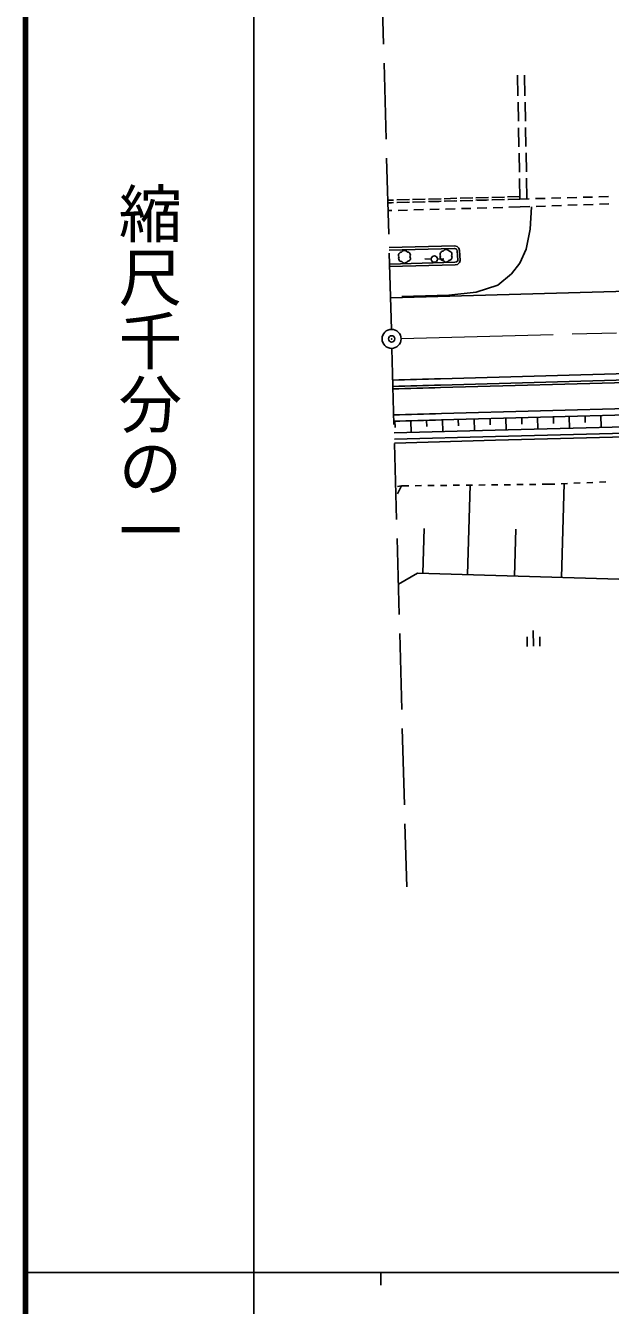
# Model space of a CAD drawing. Units: millimetres, scale not verified. Extents: x 40000 to 680000, y 20000 to 380000.
# Drawn here: x 40000 to 86108, y 202409 to 303336 of the extents above; entities that cross this region are included whole.
import ezdxf
from ezdxf.enums import TextEntityAlignment as Align

# ---------------------------------------------------------------- set-up
doc = ezdxf.new("R2010")
doc.units = ezdxf.units.MM
doc.header["$LTSCALE"] = 1000
doc.header["$PDMODE"] = 32
doc.header["$PDSIZE"] = 500
doc.linetypes.add('CHAIN', pattern=[18.5, 12, -1.5, 3.5, -1.5])
doc.linetypes.add('DASHED', pattern=[7.5, 6, -1.5])
for name, color, linetype, lineweight in [('M-BGD', 7, 'Continuous', 25), ('M-BGD-EXST', 7, 'Continuous', 25), ('M-BMK', 2, 'CHAIN', 13), ('M-BMK-SRVR', 3, 'Continuous', 25), ('M-STR-STRC', 7, 'Continuous', 25), ('M-TTL', 2, 'Continuous', 140), ('M-TTL-BAND', 7, 'Continuous', 25)]:
    doc.layers.add(name, color=color, linetype=linetype, lineweight=lineweight)
doc.layers.add('M-OTRS', color=6, linetype='Continuous')
doc.styles.add('@ＭＳ ゴシック', font='')
doc.styles.get('@ＭＳ ゴシック').set_extended_font_data('@MS Gothic')

msp = doc.modelspace()

# ---------------------------------------------------------------- linework, layer by layer
at = {"layer": 'M-BGD', "linetype": 'DASHED'}
for p, q in [((68837, 279382), (67634, 323121)), ((68878, 277882), (70046, 235425))]:
    msp.add_line(p, q, dxfattribs=at)
at = {"layer": 'M-BGD'}
for p, q in [((78815, 297786), (78782, 299421)), ((79365, 297798), (79332, 299432)), ((78855, 295787), (78825, 297286)), ((79405, 295798), (79375, 297298)), ((78895, 293787), (78865, 295287)), ((79445, 293798), (79415, 295298)), ((78936, 291787), (78905, 293287)), ((79486, 291799), (79455, 293299)), ((78946, 291288), (78979, 289653)), ((79528, 289664), (79496, 291299)), ((72756, 289681), (71757, 289653)), ((74006, 289715), (73006, 289687)), ((75255, 289750), (74256, 289722)), ((76505, 289785), (75505, 289757)), ((77754, 289819), (76755, 289792)), ((78975, 289853), (78004, 289826)), ((78934, 289652), (79707, 289674)), ((80207, 289688), (80956, 289709)), ((81456, 289723), (82206, 289744)), ((82706, 289759), (83455, 289780)), ((83955, 289794), (84705, 289815)), ((85205, 289829), (85954, 289850)), ((69008, 289577), (68557, 289564)), ((69012, 289377), (68562, 289364)), ((68562, 289364), (68850, 289372)), ((68579, 288744), (68867, 288752)), ((70257, 289611), (69257, 289583)), ((70262, 289411), (69262, 289384)), ((69350, 289385), (70099, 289406)), ((69367, 288766), (70116, 288787)), ((71507, 289646), (70507, 289618)), ((71511, 289446), (70512, 289418)), ((70599, 289420), (71349, 289441)), ((70616, 288800), (71366, 288821)), ((72761, 289481), (71761, 289453)), ((71849, 289455), (72598, 289476)), ((71866, 288835), (72615, 288856)), ((74010, 289515), (73011, 289488)), ((73098, 289489), (73848, 289510)), ((73115, 288870), (73865, 288891)), ((75260, 289550), (74260, 289522)), ((74348, 289524), (75097, 289545)), ((74365, 288904), (75114, 288925)), ((76509, 289585), (75510, 289557)), ((75597, 289559), (76347, 289580)), ((75614, 288939), (76364, 288960)), ((77759, 289619), (76759, 289592)), ((76847, 289593), (77596, 289614)), ((76864, 288974), (77614, 288995)), ((78979, 289653), (78009, 289626)), ((78096, 289628), (78979, 289653)), ((78113, 289008), (78996, 289033)), ((79747, 289060), (78996, 289033)), ((80996, 289104), (80246, 289077)), ((82245, 289149), (81496, 289122)), ((83494, 289193), (82745, 289166)), ((84743, 289238), (83994, 289211)), ((85993, 289282), (85243, 289255)), ((68659, 285828), (73817, 285970)), ((74215, 285613), (74273, 284808)), ((68701, 284329), (73859, 284471)), ((155875, 277275), (72718, 274991)), ((155880, 277075), (72724, 274791)), ((155936, 275026), (72780, 272742)), ((155950, 274526), (72794, 272238)), ((84128, 272033), (84114, 272527)), ((85389, 271656), (85363, 272587)), ((69133, 271648), (69119, 272134)), ((70394, 271249), (70369, 272170)), ((71632, 271708), (71619, 272196)), ((72893, 271321), (72868, 272231)), ((74131, 271774), (74118, 272265)), ((75392, 271394), (75367, 272299)), ((76630, 271841), (76617, 272334)), ((77891, 271463), (77866, 272368)), ((79130, 271900), (79116, 272389)), ((80390, 271527), (80366, 272424)), ((81629, 271967), (81615, 272458)), ((82889, 271591), (82865, 272492)), ((69322, 266402), (69641, 267040)), ((69325, 266992), (69641, 267040)), ((69641, 267040), (70224, 267047)), ((70724, 267052), (71224, 267058)), ((71724, 267063), (72224, 267068)), ((72724, 267074), (73223, 267079)), ((73723, 267084), (74223, 267090)), ((74723, 267095), (75223, 267101)), ((74842, 260038), (75055, 267099)), ((75723, 267106), (76223, 267111)), ((76723, 267117), (77223, 267122)), ((77723, 267128), (78223, 267133)), ((78723, 267138), (79223, 267144)), ((79723, 267149), (80223, 267155)), ((80723, 267160), (81305, 267166)), ((81305, 267166), (81739, 267184)), ((82238, 267204), (82738, 267225)), ((82241, 259815), (82464, 267214)), ((83237, 267245), (83737, 267265)), ((84237, 267286), (84736, 267306)), ((85236, 267326), (85735, 267347)), ((71312, 260144), (71418, 263675)), ((78542, 259926), (78653, 263626))]:
    msp.add_line(p, q, dxfattribs=at)
for points in [[(68665, 285628), (73797, 285769), (73919, 285741), (73989, 285672), (74017, 285577), (74070, 284835), (74044, 284760), (73971, 284694), (73838, 284670), (68695, 284529)], [(73817, 285970), (74019, 285924), (74166, 285779), (74215, 285613)], [(73859, 284471), (74062, 284507), (74216, 284645), (74273, 284808)], [(69062, 271211), (77032, 271441), (155979, 273468), (157036, 273495), (158092, 273521), (159149, 273547)], [(69075, 270711), (77046, 270941), (155992, 272968), (157048, 272995), (158104, 273021), (159160, 273047)], [(69084, 270411), (77054, 270641), (156000, 272668), (157056, 272695), (158111, 272722), (159167, 272747)], [(152821, 267591), (150591, 264077), (143510, 263306), (133247, 264061), (122493, 262830), (116887, 261669), (113978, 261501), (110591, 260945), (103537, 259173), (70887, 260157), (69390, 259281)]]:
    msp.add_lwpolyline(points, dxfattribs=at)
for radius, end in [(2196250, 91.67373), (2196050, 91.67373), (2194000, 91.67383), (2193500, 91.67385)]:
    msp.add_arc((133108, -1920432), radius, 91.57566, end, dxfattribs=at)
at = {"layer": 'M-BGD-EXST'}
for p, q in [((71978, 284925), (71478, 284938)), ((72478, 284922), (72978, 284930)), ((80028, 255637), (80047, 254387)), ((79536, 255129), (79547, 254379)), ((80536, 255145), (80547, 254395))]:
    msp.add_line(p, q, dxfattribs=at)
msp.add_circle((72228, 284918), 250, dxfattribs=at)
for centre, start, end in [((73148, 285435), 31.36019, 151.36019), ((69654, 285227), 91.36019, 211.36019), ((69660, 284977), 151.36019, 271.36019), ((69868, 285357), 31.36019, 151.36019), ((69880, 284857), 211.36019, 331.36019), ((70087, 285237), 331.36019, 91.36019), ((70093, 284987), 271.36019, 31.36019), ((72934, 285305), 91.36019, 211.36019), ((72940, 285055), 151.36019, 271.36019), ((73160, 284935), 211.36019, 331.36019), ((73367, 285315), 331.36019, 91.36019), ((73373, 285065), 271.36019, 31.36019)]:
    msp.add_arc(centre, 250, start, end, dxfattribs=at)
at = {"layer": 'M-BMK'}
msp.add_line((69607, 278653), (155768, 281023), dxfattribs=at)
at = {"layer": 'M-BMK-SRVR'}
msp.add_circle((68857, 278632), 750, dxfattribs=at)
msp.add_point((68857, 278632), dxfattribs=at)
at = {"layer": 'M-OTRS'}
msp.add_point((68857, 278632), dxfattribs=at)
at = {"layer": 'M-STR-STRC'}
for p, q in [((68768, 281878), (155682, 284272)), ((155861, 277775), (72704, 275491))]:
    msp.add_line(p, q, dxfattribs=at)
msp.add_lwpolyline([(79885, 289050), (79773, 287276), (79468, 285718), (78966, 284614), (78317, 283767), (77233, 282875), (75530, 282313), (73382, 282089), (69670, 281983)], dxfattribs=at)
msp.add_arc((133108, -1920432), 2196750, 91.57566, 91.6737, dxfattribs=at)
at = {"layer": 'M-TTL'}
msp.add_line((40000, 380000), (40000, 20000), dxfattribs=at)
at = {"layer": 'M-TTL-BAND'}
for p, q in [((58000, 370000), (58000, 20000)), ((40000, 205000), (579000, 205000)), ((68000, 205000), (68000, 204000))]:
    msp.add_line(p, q, dxfattribs=at)

# ---------------------------------------------------------------- texts
at = {"layer": 'M-TTL-BAND', "style": '@ＭＳ ゴシック'}
msp.add_text('縮尺千分の一', height=3666, rotation=270, dxfattribs=at).set_placement((49777, 261030), align=Align.MIDDLE_RIGHT)

doc.saveas('drawing.dxf')
